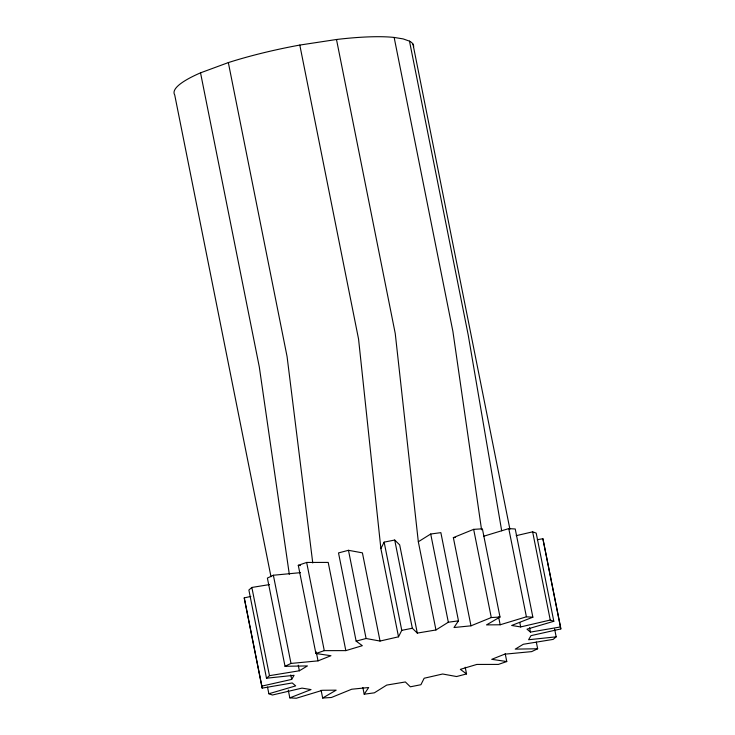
<?xml version="1.0" encoding="UTF-8"?>
<svg xmlns="http://www.w3.org/2000/svg" width="735" height="735" viewBox="0 0 735 735"><rect width="100%" height="100%" fill="white"/><g stroke="black" fill="none" stroke-linecap="round" stroke-linejoin="round"><path stroke-width="1.1" d="M380.041 641.049L362.41 552.849L348.473 550.304L338.513 552.922L356.135 641.122L366.094 638.513L380.041 641.049L398.517 636.813L380.886 548.613L384.139 542.136L394.713 540.041L399.684 544.892L417.305 633.092L435.956 629.968L448.332 622.223L458.484 620.845L440.862 532.645L430.71 534.014L418.325 541.768L435.956 629.968M398.517 636.813L401.769 630.345L384.139 542.136M267.522 687.06L268.863 693.757L295.69 685.884L292.218 682.953L262.156 688.116L261.853 686.113L291.676 679.406L294.083 675.309L266.502 678.212L248.88 590.012L251.857 587.458L269.57 584.564M465.209 667.233L466.541 673.931L456.582 676.54L442.635 674.004L424.159 678.24L420.916 684.717L410.341 686.812L405.371 681.961L386.72 685.084L374.345 692.829L364.192 694.207L368.685 687.528L351.697 689.228L331.402 697.497L322.665 698.02L321.103 690.202M458.484 620.845L453.991 627.525L470.979 625.825L491.283 617.556L500.011 617.033L482.39 528.832L473.652 529.347L453.357 537.616L470.979 625.825M266.502 678.212L269.479 675.667L299.375 670.779L307.432 665.928L285.024 666.287L267.393 578.087L273.365 575.239L300.413 572.657M554.613 629.022L556.174 636.841L553.198 639.386L523.302 644.273L515.244 649.124L537.653 648.766L536.32 642.059M322.665 698.02L336.171 690.156L322.509 690.275L296.279 698.25L289.82 697.864L288.258 690.046M500.011 617.033L486.506 624.897L500.177 624.778L526.398 616.803L532.866 617.189L515.235 528.989L508.776 528.603L483.639 536.247M285.024 666.287L290.996 663.439L318.034 660.866L330.943 655.721L315.903 653.507L298.281 565.307L306.66 562.44L328.205 562.413L345.836 650.622L362.327 645.688L356.135 641.122M537.653 648.766L531.69 651.614L504.642 654.187L491.733 659.332L506.773 661.546L505.211 653.727M270.994 576.745L174.719 94.925A122.093 22.877 -11.3 0 1 200.536 72.838L228.337 62.585A122.093 22.877 -11.3 0 1 299.806 45.065L336.492 39.497A122.093 22.877 -11.3 0 1 394.153 37.439L403.166 38.909L409.487 41.142A122.093 22.877 -11.3 0 1 413.64 46.682M289.82 697.864L311.024 689.586L302.012 688.116L272.419 695.016L268.863 693.757M532.866 617.189L511.652 625.467L520.665 626.937L550.258 620.037L553.813 621.295L536.192 533.086L532.636 531.837L516.191 535.668M315.903 653.507L324.282 650.64L345.836 650.622M506.773 661.546L498.394 664.412L476.85 664.431L460.349 669.364L466.541 673.931M553.813 621.295L526.986 629.169L530.459 632.1L560.52 626.946L560.823 628.939L531.001 635.646L528.594 639.744L556.174 636.841M262.156 688.116L244.231 597.904L250.856 596.416M401.769 630.345L412.335 628.25L417.305 633.092M537.331 539.692L542.899 538.737L560.52 626.946M453.357 537.616L455.571 537.487M298.281 565.307L300.431 565.619M560.823 628.939L542.899 538.737M532.636 531.837L550.258 620.037M412.96 44.063L509.915 529.255M529.567 627.626L530.459 632.1M508.776 528.603L526.398 616.803M409.487 41.142L468.241 335.151L501.693 530.817M519.774 622.471L520.665 626.937M394.153 37.439L452.907 331.448L481.563 529.779M498.615 616.968L500.177 624.778M473.652 529.347L491.283 617.556M336.492 39.497L395.246 333.515L418.325 541.768M430.71 534.014L448.332 622.223M299.806 45.065L358.561 339.074L380.886 548.613M394.713 540.041L412.335 628.25M348.473 550.304L366.094 638.513M362.86 687.51L364.192 694.207M228.337 62.585L287.082 356.604L312.761 562.982M306.66 562.44L324.282 650.64M200.536 72.838L259.29 366.848L289.314 574.32M316.252 651.936L318.034 660.866M298.263 665.203L299.375 670.779M273.365 575.239L290.996 663.439M290.784 674.941L291.676 679.406M251.857 587.458L269.479 675.667M244.231 597.904L261.853 686.113"/></g></svg>
